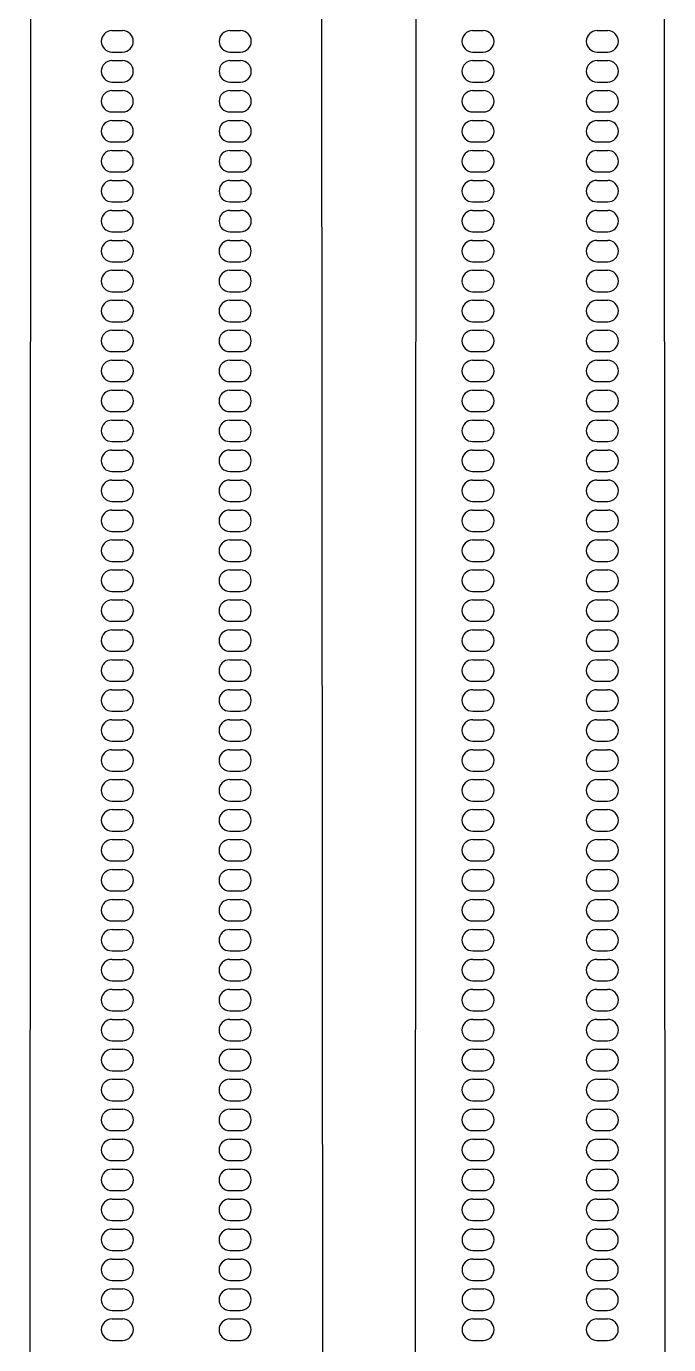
# Model space of a CAD drawing. Header units: millimetres. Extents: x -12.5 to 12.5, y -37.5 to 37.5.
# Drawn here: x -2.9 to -1.4, y -9.285 to -6.205 of the extents above; entities that cross this region are included whole.
import ezdxf

# ---------------------------------------------------------------- set-up
doc = ezdxf.new("R2010")
doc.units = ezdxf.units.MM

msp = doc.modelspace()

# ---------------------------------------------------------------- linework, layer by layer
at = {"color": 7, "linetype": 'Continuous'}
for p, q in [((-2.875, 24), (-2.9, -25)), ((-2.2, -25), (-2.225, 24)), ((-1.975, 24), (-2, -25)), ((-1.4, -25), (-1.425, 24)), ((-2.7002, -6.215), (-2.6752, -6.215)), ((-2.4248, -6.215), (-2.3998, -6.215)), ((-1.8578, -6.215), (-1.8328, -6.215)), ((-1.5672, -6.215), (-1.5422, -6.215)), ((-2.7002, -6.265), (-2.6752, -6.265)), ((-2.4248, -6.265), (-2.3998, -6.265)), ((-1.8578, -6.265), (-1.8328, -6.265)), ((-1.5672, -6.265), (-1.5422, -6.265)), ((-2.7002, -6.285), (-2.6752, -6.285)), ((-2.4248, -6.285), (-2.3998, -6.285)), ((-1.8578, -6.285), (-1.8328, -6.285)), ((-1.5672, -6.285), (-1.5422, -6.285)), ((-2.7002, -6.335), (-2.6752, -6.335)), ((-2.4248, -6.335), (-2.3998, -6.335)), ((-1.8578, -6.335), (-1.8328, -6.335)), ((-1.5672, -6.335), (-1.5422, -6.335)), ((-2.7002, -6.355), (-2.6752, -6.355)), ((-2.4248, -6.355), (-2.3998, -6.355)), ((-1.8577, -6.355), (-1.8327, -6.355)), ((-1.5673, -6.355), (-1.5423, -6.355)), ((-2.7002, -6.405), (-2.6752, -6.405)), ((-2.4248, -6.405), (-2.3998, -6.405)), ((-1.8577, -6.405), (-1.8327, -6.405)), ((-1.5673, -6.405), (-1.5423, -6.405)), ((-2.7002, -6.425), (-2.6752, -6.425)), ((-2.4248, -6.425), (-2.3998, -6.425)), ((-1.8577, -6.425), (-1.8327, -6.425)), ((-1.5673, -6.425), (-1.5423, -6.425)), ((-2.7002, -6.475), (-2.6752, -6.475)), ((-2.7002, -6.495), (-2.6752, -6.495)), ((-2.4248, -6.475), (-2.3998, -6.475)), ((-2.4248, -6.495), (-2.3998, -6.495)), ((-1.8577, -6.475), (-1.8327, -6.475)), ((-1.8577, -6.495), (-1.8327, -6.495)), ((-1.5673, -6.475), (-1.5423, -6.475)), ((-1.5673, -6.495), (-1.5423, -6.495)), ((-2.7002, -6.545), (-2.6752, -6.545)), ((-2.4248, -6.545), (-2.3998, -6.545)), ((-1.8577, -6.545), (-1.8327, -6.545)), ((-1.5673, -6.545), (-1.5423, -6.545)), ((-2.7002, -6.565), (-2.6752, -6.565)), ((-2.4248, -6.565), (-2.3998, -6.565)), ((-1.8577, -6.565), (-1.8327, -6.565)), ((-1.5673, -6.565), (-1.5423, -6.565)), ((-2.7002, -6.615), (-2.6752, -6.615)), ((-2.4248, -6.615), (-2.3998, -6.615)), ((-1.8577, -6.615), (-1.8327, -6.615)), ((-1.5673, -6.615), (-1.5423, -6.615)), ((-2.7002, -6.635), (-2.6752, -6.635)), ((-2.4248, -6.635), (-2.3998, -6.635)), ((-1.8577, -6.635), (-1.8327, -6.635)), ((-1.5673, -6.635), (-1.5423, -6.635)), ((-2.7002, -6.685), (-2.6752, -6.685)), ((-2.7001, -6.705), (-2.6751, -6.705)), ((-2.4249, -6.705), (-2.3999, -6.705)), ((-2.4248, -6.685), (-2.3998, -6.685)), ((-1.8577, -6.685), (-1.8327, -6.685)), ((-1.8577, -6.705), (-1.8327, -6.705)), ((-1.5673, -6.685), (-1.5423, -6.685)), ((-1.5673, -6.705), (-1.5423, -6.705)), ((-2.7001, -6.755), (-2.6751, -6.755)), ((-2.7001, -6.775), (-2.6751, -6.775)), ((-2.4249, -6.755), (-2.3999, -6.755)), ((-2.4249, -6.775), (-2.3999, -6.775)), ((-1.8577, -6.755), (-1.8327, -6.755)), ((-1.8577, -6.775), (-1.8327, -6.775)), ((-1.5673, -6.755), (-1.5423, -6.755)), ((-1.5673, -6.775), (-1.5423, -6.775)), ((-2.7001, -6.825), (-2.6751, -6.825)), ((-2.4249, -6.825), (-2.3999, -6.825)), ((-1.8577, -6.825), (-1.8327, -6.825)), ((-1.5673, -6.825), (-1.5423, -6.825)), ((-2.7001, -6.845), (-2.6751, -6.845)), ((-2.4249, -6.845), (-2.3999, -6.845)), ((-1.8577, -6.845), (-1.8327, -6.845)), ((-1.5673, -6.845), (-1.5423, -6.845)), ((-2.7001, -6.895), (-2.6751, -6.895)), ((-2.4249, -6.895), (-2.3999, -6.895)), ((-1.8577, -6.895), (-1.8327, -6.895)), ((-1.5673, -6.895), (-1.5423, -6.895)), ((-2.7001, -6.915), (-2.6751, -6.915)), ((-2.4249, -6.915), (-2.3999, -6.915)), ((-1.8577, -6.915), (-1.8327, -6.915)), ((-1.5673, -6.915), (-1.5423, -6.915)), ((-2.7001, -6.965), (-2.6751, -6.965)), ((-2.7001, -6.985), (-2.6751, -6.985)), ((-2.4249, -6.965), (-2.3999, -6.965)), ((-2.4249, -6.985), (-2.3999, -6.985)), ((-1.8577, -6.965), (-1.8327, -6.965)), ((-1.8577, -6.985), (-1.8327, -6.985)), ((-1.5673, -6.965), (-1.5423, -6.965)), ((-1.5673, -6.985), (-1.5423, -6.985)), ((-2.7001, -7.035), (-2.6751, -7.035)), ((-2.4249, -7.035), (-2.3999, -7.035)), ((-1.8577, -7.035), (-1.8327, -7.035)), ((-1.5673, -7.035), (-1.5423, -7.035)), ((-2.7001, -7.055), (-2.6751, -7.055)), ((-2.4249, -7.055), (-2.3999, -7.055)), ((-1.8577, -7.055), (-1.8327, -7.055)), ((-1.5673, -7.055), (-1.5423, -7.055)), ((-2.7001, -7.105), (-2.6751, -7.105)), ((-2.4249, -7.105), (-2.3999, -7.105)), ((-1.8577, -7.105), (-1.8327, -7.105)), ((-1.5673, -7.105), (-1.5423, -7.105)), ((-2.7001, -7.125), (-2.6751, -7.125)), ((-2.4249, -7.125), (-2.3999, -7.125)), ((-1.8577, -7.125), (-1.8327, -7.125)), ((-1.5673, -7.125), (-1.5423, -7.125)), ((-2.7001, -7.175), (-2.6751, -7.175)), ((-2.4249, -7.175), (-2.3999, -7.175)), ((-1.8577, -7.175), (-1.8327, -7.175)), ((-1.5673, -7.175), (-1.5423, -7.175)), ((-2.7001, -7.195), (-2.6751, -7.195)), ((-2.4249, -7.195), (-2.3999, -7.195)), ((-1.8577, -7.195), (-1.8327, -7.195)), ((-1.5673, -7.195), (-1.5423, -7.195)), ((-2.7001, -7.245), (-2.6751, -7.245)), ((-2.7001, -7.265), (-2.6751, -7.265)), ((-2.4249, -7.245), (-2.3999, -7.245)), ((-2.4249, -7.265), (-2.3999, -7.265)), ((-1.8577, -7.245), (-1.8327, -7.245)), ((-1.8577, -7.265), (-1.8327, -7.265)), ((-1.5673, -7.245), (-1.5423, -7.245)), ((-1.5673, -7.265), (-1.5423, -7.265)), ((-2.7001, -7.315), (-2.6751, -7.315)), ((-2.4249, -7.315), (-2.3999, -7.315)), ((-1.8577, -7.315), (-1.8327, -7.315)), ((-1.5673, -7.315), (-1.5423, -7.315)), ((-2.7001, -7.335), (-2.6751, -7.335)), ((-2.4249, -7.335), (-2.3999, -7.335)), ((-1.8577, -7.335), (-1.8327, -7.335)), ((-1.5673, -7.335), (-1.5423, -7.335)), ((-2.7001, -7.385), (-2.6751, -7.385)), ((-2.4249, -7.385), (-2.3999, -7.385)), ((-1.8577, -7.385), (-1.8327, -7.385)), ((-1.5673, -7.385), (-1.5423, -7.385)), ((-2.7001, -7.405), (-2.6751, -7.405)), ((-2.4249, -7.405), (-2.3999, -7.405)), ((-1.8577, -7.405), (-1.8327, -7.405)), ((-1.5673, -7.405), (-1.5423, -7.405)), ((-2.7001, -7.455), (-2.6751, -7.455)), ((-2.7001, -7.475), (-2.6751, -7.475)), ((-2.4249, -7.455), (-2.3999, -7.455)), ((-2.4249, -7.475), (-2.3999, -7.475)), ((-1.8577, -7.455), (-1.8327, -7.455)), ((-1.8577, -7.475), (-1.8327, -7.475)), ((-1.5673, -7.455), (-1.5423, -7.455)), ((-1.5673, -7.475), (-1.5423, -7.475)), ((-2.7001, -7.525), (-2.6751, -7.525)), ((-2.7001, -7.545), (-2.6751, -7.545)), ((-2.4249, -7.525), (-2.3999, -7.525)), ((-2.4249, -7.545), (-2.3999, -7.545)), ((-1.8577, -7.525), (-1.8327, -7.525)), ((-1.8577, -7.545), (-1.8327, -7.545)), ((-1.5673, -7.525), (-1.5423, -7.525)), ((-1.5673, -7.545), (-1.5423, -7.545)), ((-2.7001, -7.595), (-2.6751, -7.595)), ((-2.4249, -7.595), (-2.3999, -7.595)), ((-1.8577, -7.595), (-1.8327, -7.595)), ((-1.5673, -7.595), (-1.5423, -7.595)), ((-2.7001, -7.615), (-2.6751, -7.615)), ((-2.4249, -7.615), (-2.3999, -7.615)), ((-1.8577, -7.615), (-1.8327, -7.615)), ((-1.5673, -7.615), (-1.5423, -7.615)), ((-2.7001, -7.665), (-2.6751, -7.665)), ((-2.4249, -7.665), (-2.3999, -7.665)), ((-1.8577, -7.665), (-1.8327, -7.665)), ((-1.5673, -7.665), (-1.5423, -7.665)), ((-2.7001, -7.685), (-2.6751, -7.685)), ((-2.4249, -7.685), (-2.3999, -7.685)), ((-1.8576, -7.685), (-1.8326, -7.685)), ((-1.5674, -7.685), (-1.5424, -7.685)), ((-2.7001, -7.735), (-2.6751, -7.735)), ((-2.7001, -7.755), (-2.6751, -7.755)), ((-2.4249, -7.735), (-2.3999, -7.735)), ((-2.4249, -7.755), (-2.3999, -7.755)), ((-1.8576, -7.735), (-1.8326, -7.735)), ((-1.8576, -7.755), (-1.8326, -7.755)), ((-1.5674, -7.735), (-1.5424, -7.735)), ((-1.5674, -7.755), (-1.5424, -7.755)), ((-2.7001, -7.805), (-2.6751, -7.805)), ((-2.4249, -7.805), (-2.3999, -7.805)), ((-1.8576, -7.805), (-1.8326, -7.805)), ((-1.5674, -7.805), (-1.5424, -7.805)), ((-2.7001, -7.825), (-2.6751, -7.825)), ((-2.4249, -7.825), (-2.3999, -7.825)), ((-1.8576, -7.825), (-1.8326, -7.825)), ((-1.5674, -7.825), (-1.5424, -7.825)), ((-2.7001, -7.875), (-2.6751, -7.875)), ((-2.4249, -7.875), (-2.3999, -7.875)), ((-1.8576, -7.875), (-1.8326, -7.875)), ((-1.5674, -7.875), (-1.5424, -7.875)), ((-2.7001, -7.895), (-2.6751, -7.895)), ((-2.4249, -7.895), (-2.3999, -7.895)), ((-1.8576, -7.895), (-1.8326, -7.895)), ((-1.5674, -7.895), (-1.5424, -7.895)), ((-2.7001, -7.945), (-2.6751, -7.945)), ((-2.4249, -7.945), (-2.3999, -7.945)), ((-1.8576, -7.945), (-1.8326, -7.945)), ((-1.5674, -7.945), (-1.5424, -7.945)), ((-2.7001, -7.965), (-2.6751, -7.965)), ((-2.4249, -7.965), (-2.3999, -7.965)), ((-1.8576, -7.965), (-1.8326, -7.965)), ((-1.5674, -7.965), (-1.5424, -7.965)), ((-2.7001, -8.015), (-2.6751, -8.015)), ((-2.7, -8.035), (-2.675, -8.035)), ((-2.425, -8.035), (-2.4, -8.035)), ((-2.4249, -8.015), (-2.3999, -8.015)), ((-1.8576, -8.015), (-1.8326, -8.015)), ((-1.8576, -8.035), (-1.8326, -8.035)), ((-1.5674, -8.015), (-1.5424, -8.015)), ((-1.5674, -8.035), (-1.5424, -8.035)), ((-2.7, -8.085), (-2.675, -8.085)), ((-2.425, -8.085), (-2.4, -8.085)), ((-1.8576, -8.085), (-1.8326, -8.085)), ((-1.5674, -8.085), (-1.5424, -8.085)), ((-2.7, -8.105), (-2.675, -8.105)), ((-2.425, -8.105), (-2.4, -8.105)), ((-1.8576, -8.105), (-1.8326, -8.105)), ((-1.5674, -8.105), (-1.5424, -8.105)), ((-2.7, -8.155), (-2.675, -8.155)), ((-2.425, -8.155), (-2.4, -8.155)), ((-1.8576, -8.155), (-1.8326, -8.155)), ((-1.5674, -8.155), (-1.5424, -8.155)), ((-2.7, -8.175), (-2.675, -8.175)), ((-2.425, -8.175), (-2.4, -8.175)), ((-1.8576, -8.175), (-1.8326, -8.175)), ((-1.5674, -8.175), (-1.5424, -8.175)), ((-2.7, -8.225), (-2.675, -8.225)), ((-2.7, -8.245), (-2.675, -8.245)), ((-2.425, -8.225), (-2.4, -8.225)), ((-2.425, -8.245), (-2.4, -8.245)), ((-1.8576, -8.225), (-1.8326, -8.225)), ((-1.8576, -8.245), (-1.8326, -8.245)), ((-1.5674, -8.225), (-1.5424, -8.225)), ((-1.5674, -8.245), (-1.5424, -8.245)), ((-2.7, -8.295), (-2.675, -8.295)), ((-2.7, -8.315), (-2.675, -8.315)), ((-2.425, -8.295), (-2.4, -8.295)), ((-2.425, -8.315), (-2.4, -8.315)), ((-1.8576, -8.295), (-1.8326, -8.295)), ((-1.8576, -8.315), (-1.8326, -8.315)), ((-1.5674, -8.295), (-1.5424, -8.295)), ((-1.5674, -8.315), (-1.5424, -8.315)), ((-2.7, -8.365), (-2.675, -8.365)), ((-2.425, -8.365), (-2.4, -8.365)), ((-1.8576, -8.365), (-1.8326, -8.365)), ((-1.5674, -8.365), (-1.5424, -8.365)), ((-2.7, -8.385), (-2.675, -8.385)), ((-2.425, -8.385), (-2.4, -8.385)), ((-1.8576, -8.385), (-1.8326, -8.385)), ((-1.5674, -8.385), (-1.5424, -8.385)), ((-2.7, -8.435), (-2.675, -8.435)), ((-2.425, -8.435), (-2.4, -8.435)), ((-1.8576, -8.435), (-1.8326, -8.435)), ((-1.5674, -8.435), (-1.5424, -8.435)), ((-2.7, -8.455), (-2.675, -8.455)), ((-2.425, -8.455), (-2.4, -8.455)), ((-1.8576, -8.455), (-1.8326, -8.455)), ((-1.5674, -8.455), (-1.5424, -8.455)), ((-2.7, -8.505), (-2.675, -8.505)), ((-2.7, -8.525), (-2.675, -8.525)), ((-2.425, -8.505), (-2.4, -8.505)), ((-2.425, -8.525), (-2.4, -8.525)), ((-1.8576, -8.505), (-1.8326, -8.505)), ((-1.8576, -8.525), (-1.8326, -8.525)), ((-1.5674, -8.505), (-1.5424, -8.505)), ((-1.5674, -8.525), (-1.5424, -8.525)), ((-2.7, -8.575), (-2.675, -8.575)), ((-2.425, -8.575), (-2.4, -8.575)), ((-1.8576, -8.575), (-1.8326, -8.575)), ((-1.5674, -8.575), (-1.5424, -8.575)), ((-2.7, -8.595), (-2.675, -8.595)), ((-2.425, -8.595), (-2.4, -8.595)), ((-1.8576, -8.595), (-1.8326, -8.595)), ((-1.5674, -8.595), (-1.5424, -8.595)), ((-2.7, -8.645), (-2.675, -8.645)), ((-2.425, -8.645), (-2.4, -8.645)), ((-1.8576, -8.645), (-1.8326, -8.645)), ((-1.5674, -8.645), (-1.5424, -8.645)), ((-2.7, -8.665), (-2.675, -8.665)), ((-2.425, -8.665), (-2.4, -8.665)), ((-1.8576, -8.665), (-1.8326, -8.665)), ((-1.5674, -8.665), (-1.5424, -8.665)), ((-2.7, -8.715), (-2.675, -8.715)), ((-2.425, -8.715), (-2.4, -8.715)), ((-1.8576, -8.715), (-1.8326, -8.715)), ((-1.5674, -8.715), (-1.5424, -8.715)), ((-2.7, -8.735), (-2.675, -8.735)), ((-2.425, -8.735), (-2.4, -8.735)), ((-1.8576, -8.735), (-1.8326, -8.735)), ((-1.5674, -8.735), (-1.5424, -8.735)), ((-2.7, -8.785), (-2.675, -8.785)), ((-2.7, -8.805), (-2.675, -8.805)), ((-2.425, -8.785), (-2.4, -8.785)), ((-2.425, -8.805), (-2.4, -8.805)), ((-1.8576, -8.785), (-1.8326, -8.785)), ((-1.8576, -8.805), (-1.8326, -8.805)), ((-1.5674, -8.785), (-1.5424, -8.785)), ((-1.5674, -8.805), (-1.5424, -8.805)), ((-2.7, -8.855), (-2.675, -8.855)), ((-2.425, -8.855), (-2.4, -8.855)), ((-1.8576, -8.855), (-1.8326, -8.855)), ((-1.5674, -8.855), (-1.5424, -8.855)), ((-2.7, -8.875), (-2.675, -8.875)), ((-2.425, -8.875), (-2.4, -8.875)), ((-1.8576, -8.875), (-1.8326, -8.875)), ((-1.5674, -8.875), (-1.5424, -8.875)), ((-2.7, -8.925), (-2.675, -8.925)), ((-2.425, -8.925), (-2.4, -8.925)), ((-1.8576, -8.925), (-1.8326, -8.925)), ((-1.5674, -8.925), (-1.5424, -8.925)), ((-2.7, -8.945), (-2.675, -8.945)), ((-2.425, -8.945), (-2.4, -8.945)), ((-1.8576, -8.945), (-1.8326, -8.945)), ((-1.5674, -8.945), (-1.5424, -8.945)), ((-2.7, -8.995), (-2.675, -8.995)), ((-2.7, -9.015), (-2.675, -9.015)), ((-2.425, -8.995), (-2.4, -8.995)), ((-2.425, -9.015), (-2.4, -9.015)), ((-1.8576, -8.995), (-1.8326, -8.995)), ((-1.8575, -9.015), (-1.8325, -9.015)), ((-1.5675, -9.015), (-1.5425, -9.015)), ((-1.5674, -8.995), (-1.5424, -8.995)), ((-2.7, -9.065), (-2.675, -9.065)), ((-2.7, -9.085), (-2.675, -9.085)), ((-2.425, -9.065), (-2.4, -9.065)), ((-2.425, -9.085), (-2.4, -9.085)), ((-1.8575, -9.065), (-1.8325, -9.065)), ((-1.8575, -9.085), (-1.8325, -9.085)), ((-1.5675, -9.065), (-1.5425, -9.065)), ((-1.5675, -9.085), (-1.5425, -9.085)), ((-2.7, -9.135), (-2.675, -9.135)), ((-2.425, -9.135), (-2.4, -9.135)), ((-1.8575, -9.135), (-1.8325, -9.135)), ((-1.5675, -9.135), (-1.5425, -9.135)), ((-2.7, -9.155), (-2.675, -9.155)), ((-2.425, -9.155), (-2.4, -9.155)), ((-1.8575, -9.155), (-1.8325, -9.155)), ((-1.5675, -9.155), (-1.5425, -9.155)), ((-2.7, -9.205), (-2.675, -9.205)), ((-2.425, -9.205), (-2.4, -9.205)), ((-1.8575, -9.205), (-1.8325, -9.205)), ((-1.5675, -9.205), (-1.5425, -9.205)), ((-2.7, -9.225), (-2.675, -9.225)), ((-2.425, -9.225), (-2.4, -9.225)), ((-1.8575, -9.225), (-1.8325, -9.225)), ((-1.5675, -9.225), (-1.5425, -9.225)), ((-2.7, -9.275), (-2.675, -9.275)), ((-2.425, -9.275), (-2.4, -9.275)), ((-1.8575, -9.275), (-1.8325, -9.275)), ((-1.5675, -9.275), (-1.5425, -9.275))]:
    msp.add_line(p, q, dxfattribs=at)
for centre, start, end in [((-2.7002, -6.24), 90, 270), ((-2.6752, -6.24), 270, 90), ((-2.4248, -6.24), 90, 270), ((-2.3998, -6.24), 270, 90), ((-1.8578, -6.24), 90, 270), ((-1.8328, -6.24), 270, 90), ((-1.5672, -6.24), 90, 270), ((-1.5422, -6.24), 270, 90), ((-2.7002, -6.31), 90, 270), ((-2.6752, -6.31), 270, 90), ((-2.4248, -6.31), 90, 270), ((-2.3998, -6.31), 270, 90), ((-1.8578, -6.31), 90, 270), ((-1.8328, -6.31), 270, 90), ((-1.5672, -6.31), 90, 270), ((-1.5422, -6.31), 270, 90), ((-2.7002, -6.38), 90, 270), ((-2.6752, -6.38), 270, 90), ((-2.4248, -6.38), 90, 270), ((-2.3998, -6.38), 270, 90), ((-1.8577, -6.38), 90, 270), ((-1.8327, -6.38), 270, 90), ((-1.5673, -6.38), 90, 270), ((-1.5423, -6.38), 270, 90), ((-2.7002, -6.45), 90, 270), ((-2.6752, -6.45), 270, 90), ((-2.4248, -6.45), 90, 270), ((-2.3998, -6.45), 270, 90), ((-1.8577, -6.45), 90, 270), ((-1.8327, -6.45), 270, 90), ((-1.5673, -6.45), 90, 270), ((-1.5423, -6.45), 270, 90), ((-2.7002, -6.52), 90, 270), ((-2.6752, -6.52), 270, 90), ((-2.4248, -6.52), 90, 270), ((-2.3998, -6.52), 270, 90), ((-1.8577, -6.52), 90, 270), ((-1.8327, -6.52), 270, 90), ((-1.5673, -6.52), 90, 270), ((-1.5423, -6.52), 270, 90), ((-2.7002, -6.59), 90, 270), ((-2.6752, -6.59), 270, 90), ((-2.4248, -6.59), 90, 270), ((-2.3998, -6.59), 270, 90), ((-1.8577, -6.59), 90, 270), ((-1.8327, -6.59), 270, 90), ((-1.5673, -6.59), 90, 270), ((-1.5423, -6.59), 270, 90), ((-2.7002, -6.66), 90, 270), ((-2.6752, -6.66), 270, 90), ((-2.4248, -6.66), 90, 270), ((-2.3998, -6.66), 270, 90), ((-1.8577, -6.66), 90, 270), ((-1.8327, -6.66), 270, 90), ((-1.5673, -6.66), 90, 270), ((-1.5423, -6.66), 270, 90), ((-2.7001, -6.73), 90, 270), ((-2.6751, -6.73), 270, 90), ((-2.4249, -6.73), 90, 270), ((-2.3999, -6.73), 270, 90), ((-1.8577, -6.73), 90, 270), ((-1.8327, -6.73), 270, 90), ((-1.5673, -6.73), 90, 270), ((-1.5423, -6.73), 270, 90), ((-2.7001, -6.8), 90, 270), ((-2.6751, -6.8), 270, 90), ((-2.4249, -6.8), 90, 270), ((-2.3999, -6.8), 270, 90), ((-1.8577, -6.8), 90, 270), ((-1.8327, -6.8), 270, 90), ((-1.5673, -6.8), 90, 270), ((-1.5423, -6.8), 270, 90), ((-2.7001, -6.87), 90, 270), ((-2.6751, -6.87), 270, 90), ((-2.4249, -6.87), 90, 270), ((-2.3999, -6.87), 270, 90), ((-1.8577, -6.87), 90, 270), ((-1.8327, -6.87), 270, 90), ((-1.5673, -6.87), 90, 270), ((-1.5423, -6.87), 270, 90), ((-2.7001, -6.94), 90, 270), ((-2.6751, -6.94), 270, 90), ((-2.4249, -6.94), 90, 270), ((-2.3999, -6.94), 270, 90), ((-1.8577, -6.94), 90, 270), ((-1.8327, -6.94), 270, 90), ((-1.5673, -6.94), 90, 270), ((-1.5423, -6.94), 270, 90), ((-2.7001, -7.01), 90, 270), ((-2.6751, -7.01), 270, 90), ((-2.4249, -7.01), 90, 270), ((-2.3999, -7.01), 270, 90), ((-1.8577, -7.01), 90, 270), ((-1.8327, -7.01), 270, 90), ((-1.5673, -7.01), 90, 270), ((-1.5423, -7.01), 270, 90), ((-2.7001, -7.08), 90, 270), ((-2.6751, -7.08), 270, 90), ((-2.4249, -7.08), 90, 270), ((-2.3999, -7.08), 270, 90), ((-1.8577, -7.08), 90, 270), ((-1.8327, -7.08), 270, 90), ((-1.5673, -7.08), 90, 270), ((-1.5423, -7.08), 270, 90), ((-2.7001, -7.15), 90, 270), ((-2.6751, -7.15), 270, 90), ((-2.4249, -7.15), 90, 270), ((-2.3999, -7.15), 270, 90), ((-1.8577, -7.15), 90, 270), ((-1.8327, -7.15), 270, 90), ((-1.5673, -7.15), 90, 270), ((-1.5423, -7.15), 270, 90), ((-2.7001, -7.22), 90, 270), ((-2.6751, -7.22), 270, 90), ((-2.4249, -7.22), 90, 270), ((-2.3999, -7.22), 270, 90), ((-1.8577, -7.22), 90, 270), ((-1.8327, -7.22), 270, 90), ((-1.5673, -7.22), 90, 270), ((-1.5423, -7.22), 270, 90), ((-2.7001, -7.29), 90, 270), ((-2.6751, -7.29), 270, 90), ((-2.4249, -7.29), 90, 270), ((-2.3999, -7.29), 270, 90), ((-1.8577, -7.29), 90, 270), ((-1.8327, -7.29), 270, 90), ((-1.5673, -7.29), 90, 270), ((-1.5423, -7.29), 270, 90), ((-2.7001, -7.36), 90, 270), ((-2.6751, -7.36), 270, 90), ((-2.4249, -7.36), 90, 270), ((-2.3999, -7.36), 270, 90), ((-1.8577, -7.36), 90, 270), ((-1.8327, -7.36), 270, 90), ((-1.5673, -7.36), 90, 270), ((-1.5423, -7.36), 270, 90), ((-2.7001, -7.43), 90, 270), ((-2.6751, -7.43), 270, 90), ((-2.4249, -7.43), 90, 270), ((-2.3999, -7.43), 270, 90), ((-1.8577, -7.43), 90, 270), ((-1.8327, -7.43), 270, 90), ((-1.5673, -7.43), 90, 270), ((-1.5423, -7.43), 270, 90), ((-2.7001, -7.5), 90, 270), ((-2.6751, -7.5), 270, 90), ((-2.4249, -7.5), 90, 270), ((-2.3999, -7.5), 270, 90), ((-1.8577, -7.5), 90, 270), ((-1.8327, -7.5), 270, 90), ((-1.5673, -7.5), 90, 270), ((-1.5423, -7.5), 270, 90), ((-2.7001, -7.57), 90, 270), ((-2.6751, -7.57), 270, 90), ((-2.4249, -7.57), 90, 270), ((-2.3999, -7.57), 270, 90), ((-1.8577, -7.57), 90, 270), ((-1.8327, -7.57), 270, 90), ((-1.5673, -7.57), 90, 270), ((-1.5423, -7.57), 270, 90), ((-2.7001, -7.64), 90, 270), ((-2.6751, -7.64), 270, 90), ((-2.4249, -7.64), 90, 270), ((-2.3999, -7.64), 270, 90), ((-1.8577, -7.64), 90, 270), ((-1.8327, -7.64), 270, 90), ((-1.5673, -7.64), 90, 270), ((-1.5423, -7.64), 270, 90), ((-2.7001, -7.71), 90, 270), ((-2.6751, -7.71), 270, 90), ((-2.4249, -7.71), 90, 270), ((-2.3999, -7.71), 270, 90), ((-1.8576, -7.71), 90, 270), ((-1.8326, -7.71), 270, 90), ((-1.5674, -7.71), 90, 270), ((-1.5424, -7.71), 270, 90), ((-2.7001, -7.78), 90, 270), ((-2.6751, -7.78), 270, 90), ((-2.4249, -7.78), 90, 270), ((-2.3999, -7.78), 270, 90), ((-1.8576, -7.78), 90, 270), ((-1.8326, -7.78), 270, 90), ((-1.5674, -7.78), 90, 270), ((-1.5424, -7.78), 270, 90), ((-2.7001, -7.85), 90, 270), ((-2.6751, -7.85), 270, 90), ((-2.4249, -7.85), 90, 270), ((-2.3999, -7.85), 270, 90), ((-1.8576, -7.85), 90, 270), ((-1.8326, -7.85), 270, 90), ((-1.5674, -7.85), 90, 270), ((-1.5424, -7.85), 270, 90), ((-2.7001, -7.92), 90, 270), ((-2.6751, -7.92), 270, 90), ((-2.4249, -7.92), 90, 270), ((-2.3999, -7.92), 270, 90), ((-1.8576, -7.92), 90, 270), ((-1.8326, -7.92), 270, 90), ((-1.5674, -7.92), 90, 270), ((-1.5424, -7.92), 270, 90), ((-2.7001, -7.99), 90, 270), ((-2.6751, -7.99), 270, 90), ((-2.4249, -7.99), 90, 270), ((-2.3999, -7.99), 270, 90), ((-1.8576, -7.99), 90, 270), ((-1.8326, -7.99), 270, 90), ((-1.5674, -7.99), 90, 270), ((-1.5424, -7.99), 270, 90), ((-2.7, -8.06), 90, 270), ((-2.675, -8.06), 270, 90), ((-2.425, -8.06), 90, 270), ((-2.4, -8.06), 270, 90), ((-1.8576, -8.06), 90, 270), ((-1.8326, -8.06), 270, 90), ((-1.5674, -8.06), 90, 270), ((-1.5424, -8.06), 270, 90), ((-2.7, -8.13), 90, 270), ((-2.675, -8.13), 270, 90), ((-2.425, -8.13), 90, 270), ((-2.4, -8.13), 270, 90), ((-1.8576, -8.13), 90, 270), ((-1.8326, -8.13), 270, 90), ((-1.5674, -8.13), 90, 270), ((-1.5424, -8.13), 270, 90), ((-2.7, -8.2), 90, 270), ((-2.675, -8.2), 270, 90), ((-2.425, -8.2), 90, 270), ((-2.4, -8.2), 270, 90), ((-1.8576, -8.2), 90, 270), ((-1.8326, -8.2), 270, 90), ((-1.5674, -8.2), 90, 270), ((-1.5424, -8.2), 270, 90), ((-2.7, -8.27), 90, 270), ((-2.675, -8.27), 270, 90), ((-2.425, -8.27), 90, 270), ((-2.4, -8.27), 270, 90), ((-1.8576, -8.27), 90, 270), ((-1.8326, -8.27), 270, 90), ((-1.5674, -8.27), 90, 270), ((-1.5424, -8.27), 270, 90), ((-2.7, -8.34), 90, 270), ((-2.675, -8.34), 270, 90), ((-2.425, -8.34), 90, 270), ((-2.4, -8.34), 270, 90), ((-1.8576, -8.34), 90, 270), ((-1.8326, -8.34), 270, 90), ((-1.5674, -8.34), 90, 270), ((-1.5424, -8.34), 270, 90), ((-2.7, -8.41), 90, 270), ((-2.675, -8.41), 270, 90), ((-2.425, -8.41), 90, 270), ((-2.4, -8.41), 270, 90), ((-1.8576, -8.41), 90, 270), ((-1.8326, -8.41), 270, 90), ((-1.5674, -8.41), 90, 270), ((-1.5424, -8.41), 270, 90), ((-2.7, -8.48), 90, 270), ((-2.675, -8.48), 270, 90), ((-2.425, -8.48), 90, 270), ((-2.4, -8.48), 270, 90), ((-1.8576, -8.48), 90, 270), ((-1.8326, -8.48), 270, 90), ((-1.5674, -8.48), 90, 270), ((-1.5424, -8.48), 270, 90), ((-2.7, -8.55), 90, 270), ((-2.675, -8.55), 270, 90), ((-2.425, -8.55), 90, 270), ((-2.4, -8.55), 270, 90), ((-1.8576, -8.55), 90, 270), ((-1.8326, -8.55), 270, 90), ((-1.5674, -8.55), 90, 270), ((-1.5424, -8.55), 270, 90), ((-2.7, -8.62), 90, 270), ((-2.675, -8.62), 270, 90), ((-2.425, -8.62), 90, 270), ((-2.4, -8.62), 270, 90), ((-1.8576, -8.62), 90, 270), ((-1.8326, -8.62), 270, 90), ((-1.5674, -8.62), 90, 270), ((-1.5424, -8.62), 270, 90), ((-2.7, -8.69), 90, 270), ((-2.675, -8.69), 270, 90), ((-2.425, -8.69), 90, 270), ((-2.4, -8.69), 270, 90), ((-1.8576, -8.69), 90, 270), ((-1.8326, -8.69), 270, 90), ((-1.5674, -8.69), 90, 270), ((-1.5424, -8.69), 270, 90), ((-2.7, -8.76), 90, 270), ((-2.675, -8.76), 270, 90), ((-2.425, -8.76), 90, 270), ((-2.4, -8.76), 270, 90), ((-1.8576, -8.76), 90, 270), ((-1.8326, -8.76), 270, 90), ((-1.5674, -8.76), 90, 270), ((-1.5424, -8.76), 270, 90), ((-2.7, -8.83), 90, 270), ((-2.675, -8.83), 270, 90), ((-2.425, -8.83), 90, 270), ((-2.4, -8.83), 270, 90), ((-1.8576, -8.83), 90, 270), ((-1.8326, -8.83), 270, 90), ((-1.5674, -8.83), 90, 270), ((-1.5424, -8.83), 270, 90), ((-2.7, -8.9), 90, 270), ((-2.675, -8.9), 270, 90), ((-2.425, -8.9), 90, 270), ((-2.4, -8.9), 270, 90), ((-1.8576, -8.9), 90, 270), ((-1.8326, -8.9), 270, 90), ((-1.5674, -8.9), 90, 270), ((-1.5424, -8.9), 270, 90), ((-2.7, -8.97), 90, 270), ((-2.675, -8.97), 270, 90), ((-2.425, -8.97), 90, 270), ((-2.4, -8.97), 270, 90), ((-1.8576, -8.97), 90, 270), ((-1.8326, -8.97), 270, 90), ((-1.5674, -8.97), 90, 270), ((-1.5424, -8.97), 270, 90), ((-2.7, -9.04), 90, 270), ((-2.675, -9.04), 270, 90), ((-2.425, -9.04), 90, 270), ((-2.4, -9.04), 270, 90), ((-1.8575, -9.04), 90, 270), ((-1.8325, -9.04), 270, 90), ((-1.5675, -9.04), 90, 270), ((-1.5425, -9.04), 270, 90), ((-2.7, -9.11), 90, 270), ((-2.675, -9.11), 270, 90), ((-2.425, -9.11), 90, 270), ((-2.4, -9.11), 270, 90), ((-1.8575, -9.11), 90, 270), ((-1.8325, -9.11), 270, 90), ((-1.5675, -9.11), 90, 270), ((-1.5425, -9.11), 270, 90), ((-2.7, -9.18), 90, 270), ((-2.675, -9.18), 270, 90), ((-2.425, -9.18), 90, 270), ((-2.4, -9.18), 270, 90), ((-1.8575, -9.18), 90, 270), ((-1.8325, -9.18), 270, 90), ((-1.5675, -9.18), 90, 270), ((-1.5425, -9.18), 270, 90), ((-2.7, -9.25), 90, 270), ((-2.675, -9.25), 270, 90), ((-2.425, -9.25), 90, 270), ((-2.4, -9.25), 270, 90), ((-1.8575, -9.25), 90, 270), ((-1.8325, -9.25), 270, 90), ((-1.5675, -9.25), 90, 270), ((-1.5425, -9.25), 270, 90)]:
    msp.add_arc(centre, 0.025, start, end, dxfattribs=at)

doc.saveas('drawing.dxf')
